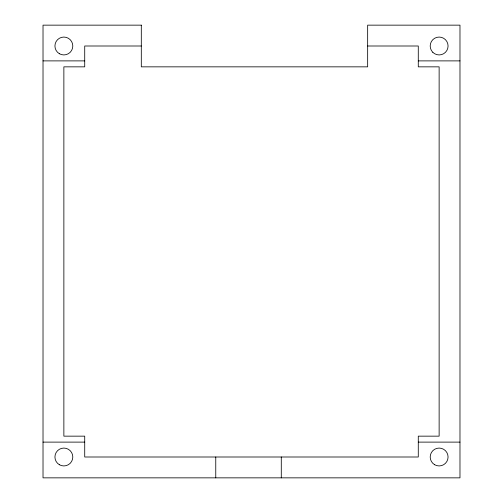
<?xml version="1.0" encoding="UTF-8"?>
<svg xmlns="http://www.w3.org/2000/svg" width="503" height="503" viewBox="0 0 503 503"><rect width="100%" height="100%" fill="white"/><g stroke="black" fill="none" stroke-linecap="round" stroke-linejoin="round"><path stroke-width="0.75" d="M141.305 45.999L84.718 45.999L84.718 66.849L63.868 66.849L63.868 436.151L84.718 436.151L84.718 457.001L418.282 457.001L418.282 436.151L439.132 436.151L439.132 66.849L418.282 66.849L418.282 45.999L367.655 45.999M43.019 60.888L84.718 60.888M418.282 60.888L459.981 60.888M43.019 442.112L84.718 442.112M418.282 442.112L459.981 442.112M281.284 457.001L281.284 477.85M215.762 457.001L215.762 477.85M141.305 25.15L43.019 25.15L43.019 477.85L459.981 477.85L459.981 25.15L367.655 25.15L367.655 66.849L141.305 66.849L141.305 25.15M432.813 52.318A8.935 8.935 0 0 0 447.764 48.313A8.935 8.935 0 0 0 436.818 37.367A8.935 8.935 0 0 0 432.813 52.318M434.667 464.741A8.935 8.935 0 0 0 448.066 457.001A8.935 8.935 0 0 0 434.667 449.267A8.935 8.935 0 0 0 434.667 464.741M59.398 464.741A8.935 8.935 0 0 0 72.803 457.001A8.935 8.935 0 0 0 59.398 449.267A8.935 8.935 0 0 0 59.398 464.741M59.398 53.733A8.935 8.935 0 0 0 72.803 45.999A8.935 8.935 0 0 0 59.398 38.259A8.935 8.935 0 0 0 59.398 53.733"/></g></svg>
